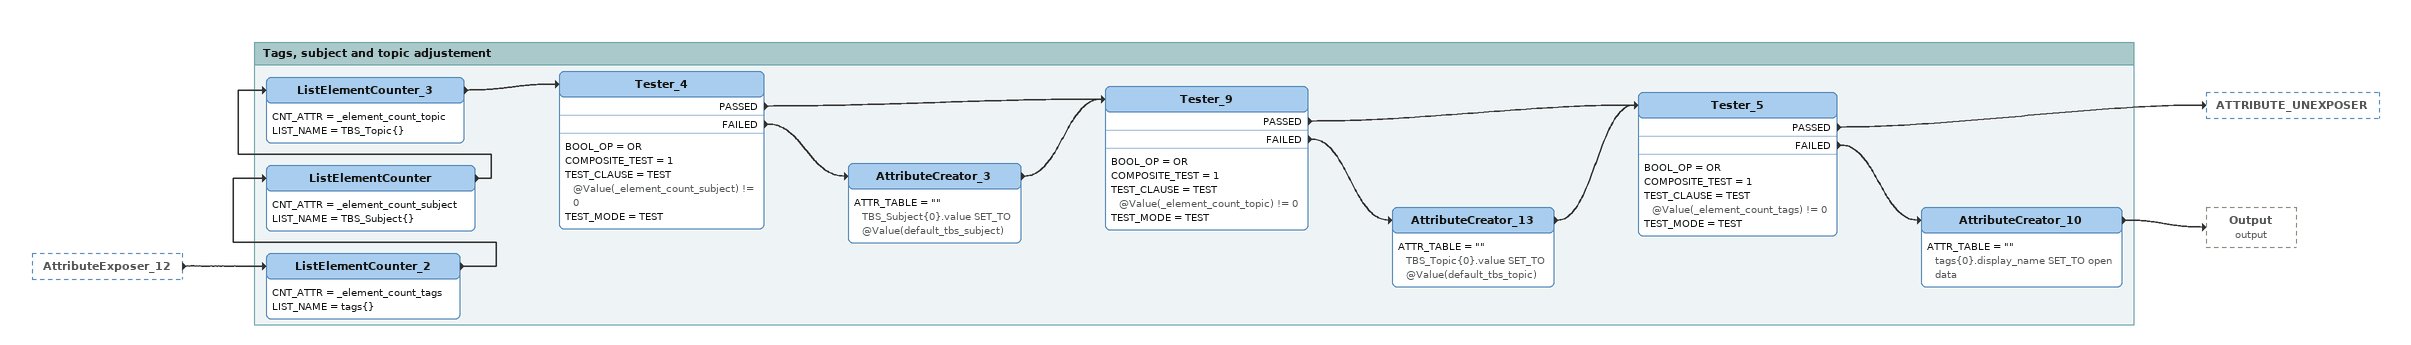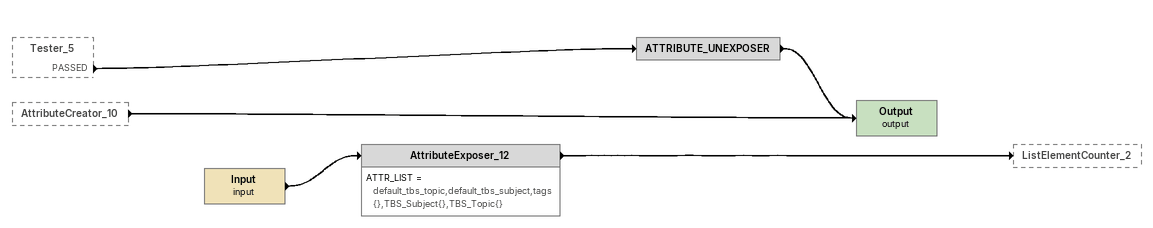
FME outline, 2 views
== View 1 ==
AttributeExposer_12 [outside]
    -> ListElementCounter_2

Bookmark: Tags, subject and topic adjustement
ListElementCounter_2
    CNT_ATTR = _element_count_tags
    LIST_NAME = tags{}
    -> ListElementCounter
ListElementCounter
    CNT_ATTR = _element_count_subject
    LIST_NAME = TBS_Subject{}
    -> ListElementCounter_3
ListElementCounter_3
    CNT_ATTR = _element_count_topic
    LIST_NAME = TBS_Topic{}
    -> Tester_4
Tester_4
    BOOL_OP = OR
    COMPOSITE_TEST = 1
    TEST_CLAUSE = TEST @Value(_element_count_subject) != 0
    TEST_MODE = TEST
    PASSED -> Tester_9
    FAILED -> AttributeCreator_3
AttributeCreator_3
    ATTR_TABLE = "" TBS_Subject{0}.value SET_TO @Value(default_tbs_subject)
    -> Tester_9
Tester_9
    BOOL_OP = OR
    COMPOSITE_TEST = 1
    TEST_CLAUSE = TEST @Value(_element_count_topic) != 0
    TEST_MODE = TEST
    PASSED -> Tester_5
    FAILED -> AttributeCreator_13
AttributeCreator_13
    ATTR_TABLE = "" TBS_Topic{0}.value SET_TO @Value(default_tbs_topic)
    -> Tester_5
Tester_5
    BOOL_OP = OR
    COMPOSITE_TEST = 1
    TEST_CLAUSE = TEST @Value(_element_count_tags) != 0
    TEST_MODE = TEST
    PASSED -> ATTRIBUTE_UNEXPOSER
    FAILED -> AttributeCreator_10
AttributeCreator_10
    ATTR_TABLE = "" tags{0}.display_name SET_TO open data
    -> Output (output)

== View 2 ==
Tester_5 [outside]
    PASSED -> ATTRIBUTE_UNEXPOSER
AttributeCreator_10 [outside]
    -> Output (output)
Input (input)
    -> AttributeExposer_12
AttributeExposer_12
    ATTR_LIST = default_tbs_topic,default_tbs_subject,tags{},TBS_Subject{},TBS_Topic{}
    -> ListElementCounter_2
ATTRIBUTE_UNEXPOSER
    -> Output (output)
Output (output)
